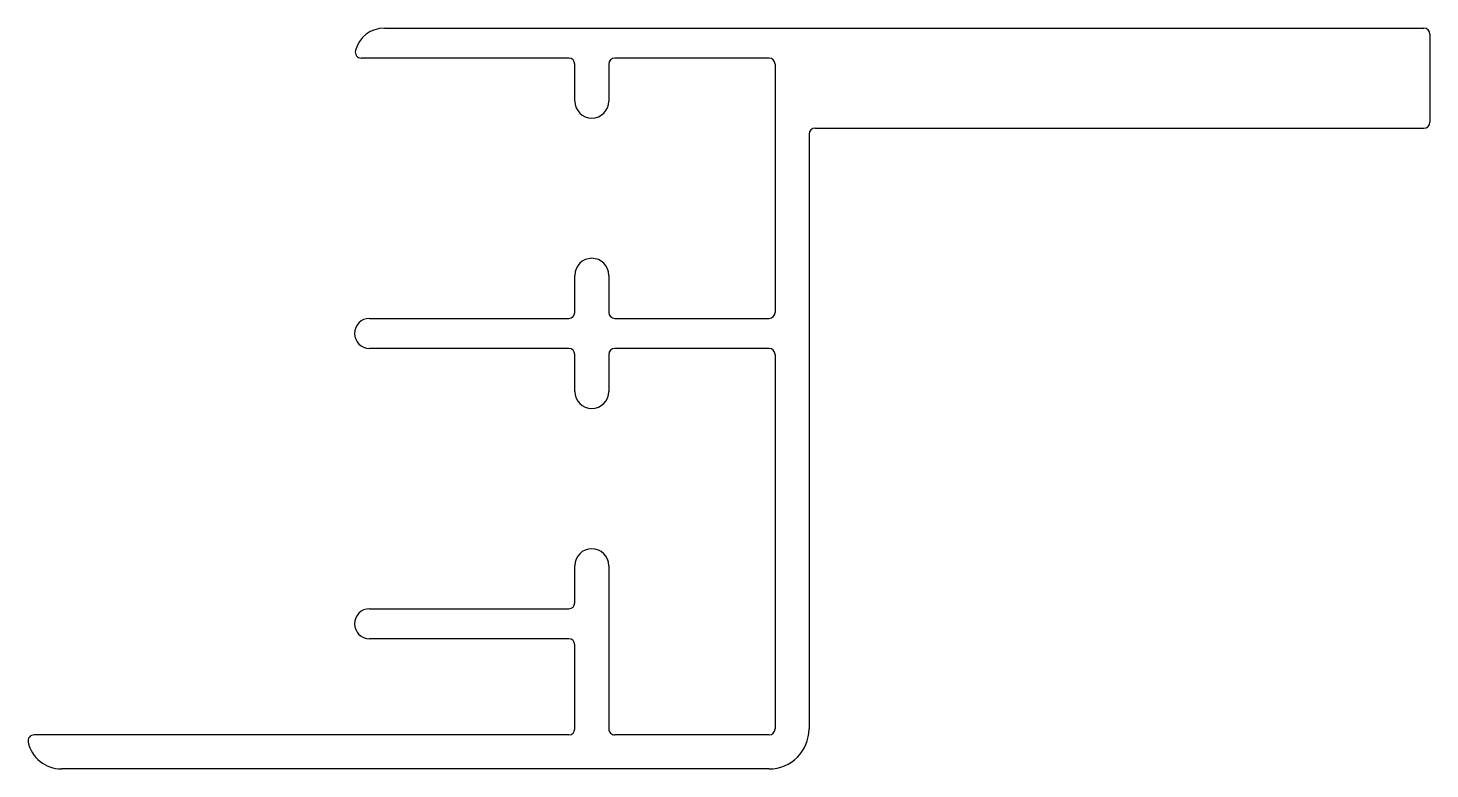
# Model space of a CAD drawing. Extents: x 254.5 to 324.5, y 687.9 to 724.9.
import ezdxf

# ---------------------------------------------------------------- set-up
doc = ezdxf.new("R2010")
doc.units = 0
doc.layers.get('0').update_dxf_attribs({"linetype": 'CONTINUOUS'})

msp = doc.modelspace()

# ---------------------------------------------------------------- linework, layer by layer
at = {"color": 7}
for p, q in [((272.29, 724.895), (324.19, 724.895)), ((324.49, 724.595), (324.49, 720.195)), ((281.49, 723.395), (271.128, 723.395)), ((291.49, 723.395), (283.79, 723.395)), ((281.79, 721.245), (281.79, 723.095)), ((283.49, 723.095), (283.49, 721.245)), ((291.79, 723.095), (291.79, 710.695)), ((293.79, 719.895), (324.19, 719.895)), ((293.49, 719.595), (293.49, 689.895)), ((281.79, 710.695), (281.79, 712.545)), ((283.49, 712.545), (283.49, 710.695)), ((271.54, 710.395), (281.49, 710.395)), ((283.79, 710.395), (291.49, 710.395)), ((281.49, 708.895), (271.54, 708.895)), ((281.79, 706.745), (281.79, 708.595)), ((283.49, 708.595), (283.49, 706.745)), ((291.49, 708.895), (283.79, 708.895)), ((291.79, 708.595), (291.79, 689.895)), ((281.79, 696.195), (281.79, 698.045)), ((283.49, 698.045), (283.49, 689.895)), ((271.54, 695.895), (281.49, 695.895)), ((281.49, 694.395), (271.54, 694.395)), ((281.79, 689.895), (281.79, 694.095)), ((281.49, 689.595), (254.79, 689.595)), ((291.49, 689.595), (283.79, 689.595)), ((291.49, 687.895), (256.157, 687.895))]:
    msp.add_line(p, q, dxfattribs=at)
for centre, radius, start, end in [((272.29, 723.395), 1.5, 90, 165.52249), ((324.19, 724.595), 0.3, 360, 90), ((271.128, 723.695), 0.3, 165.52249, 269.99999), ((281.49, 723.095), 0.3, 360, 90), ((283.79, 723.095), 0.3, 90, 180), ((291.49, 723.095), 0.3, 360, 90), ((282.64, 721.245), 0.85, 180, 360), ((293.79, 719.595), 0.3, 90, 180), ((324.19, 720.195), 0.3, 270.00001, 360), ((282.64, 712.545), 0.85, 360, 180), ((281.49, 710.695), 0.3, 270.00001, 360), ((283.79, 710.695), 0.3, 180, 269.99999), ((291.49, 710.695), 0.3, 270.00001, 360), ((271.54, 709.645), 0.75, 90, 269.99999), ((281.49, 708.595), 0.3, 360, 90), ((283.79, 708.595), 0.3, 90, 180), ((291.49, 708.595), 0.3, 360, 90), ((282.64, 706.745), 0.85, 180, 360), ((282.64, 698.045), 0.85, 360, 180), ((271.54, 695.145), 0.75, 90, 269.99999), ((281.49, 696.195), 0.3, 270.00001, 360), ((281.49, 694.095), 0.3, 360, 90), ((254.79, 689.295), 0.3, 90, 192.37363), ((281.49, 689.895), 0.3, 270.00001, 360), ((283.79, 689.895), 0.3, 180, 270.00001), ((291.49, 689.895), 2, 270.00001, 360), ((291.49, 689.895), 0.3, 270.00001, 360), ((256.157, 689.595), 1.7, 192.37363, 270.00001)]:
    msp.add_arc(centre, radius, start, end, dxfattribs=at)

doc.saveas('drawing.dxf')
